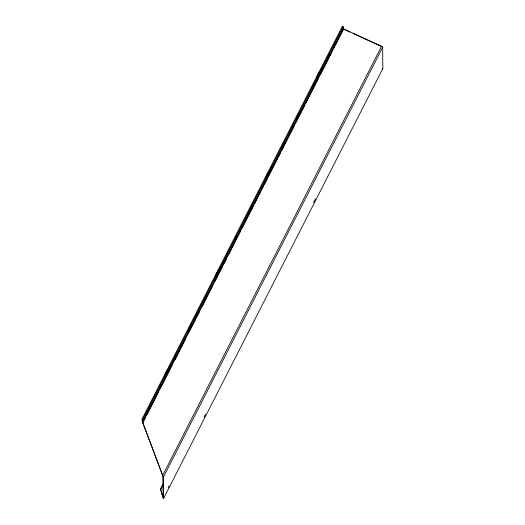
<?xml version="1.0" encoding="UTF-8"?>
<svg xmlns="http://www.w3.org/2000/svg" width="525" height="525" viewBox="0 0 525 525"><rect width="100%" height="100%" fill="white"/><g stroke="black" fill="none" stroke-linecap="round" stroke-linejoin="round"><path stroke-width="0.79" d="M164.929 375.106L165.126 374.423M268.669 171.951L268.498 172.417M316.66 77.438L316.831 76.972M215.644 275.402L216.044 274.536M319.095 73.198L318.846 73.743M165.29 374.043L165.598 373.433M142.918 419.39L142.183 420.833L142.17 418.832L342.398 26.25L343.16 26.585L343.508 28.875L381.577 46.233A1.26 0.413 27 0 1 382.679 47.178L382.823 68.578L163.459 498.684L163.308 477.284L382.679 47.178M165.828 372.993L166.162 372.33M166.392 371.884L166.727 371.221M166.838 371.004L167.219 370.263M216.156 274.319L216.602 273.433M216.72 273.21L217.055 272.547M217.284 272.101L217.619 271.438M317.146 76.302L318.924 72.824M266.602 176.183L266.05 176.977L268.61 171.583M266.936 175.521L267.166 175.074M267.389 174.635L267.73 173.972M267.953 173.526L268.177 173.086M317.717 75.954L318.058 75.292M318.281 74.852L318.623 74.189M343.173 28.58L142.583 421.864L142.57 419.875L343.16 26.585M159.849 386.197L160.584 384.753M168.315 369.593L170.159 365.984M173.099 360.216L173.841 358.772M174.576 357.328L175.311 355.884M188.56 329.903L191.139 324.85M204.022 299.598L204.757 298.154M205.124 297.432L205.859 295.988M218.741 270.729L220.953 266.398M234.938 238.973L236.775 235.364M250.025 209.39L251.501 206.502M252.236 205.058L252.971 203.615M269.168 171.859L271.379 167.534M281.315 148.043L283.52 143.719M296.402 118.46L298.246 114.85M312.231 87.426L314.442 83.094M319.594 72.995L322.54 67.22M327.324 57.842L329.162 54.233M343.54 28.888L142.774 422.52L163.275 477.041M162.717 475.598L142.761 422.802L145.714 417.014M146.455 415.564L158.261 392.411M160.105 388.795L171.918 365.643M174.871 359.855L185.574 338.874M188.521 333.08L195.536 319.338M196.271 317.887L199.224 312.099M202.177 306.311L209.186 292.563M209.928 291.119L212.881 285.331M214.725 281.708L218.046 275.198M218.413 274.477L222.843 265.794M223.584 264.344L226.531 258.556M228.382 254.94L230.593 250.602M230.961 249.874L236.499 239.019M237.234 237.576L240.188 231.787M242.032 228.172L250.149 212.251M250.891 210.807L253.844 205.019M254.579 203.569L263.806 185.482M264.541 184.032L267.494 178.244M268.236 176.8L277.463 158.708M278.197 157.264L280.783 152.197M281.886 150.025L291.113 131.939M291.854 130.489L294.807 124.701M295.542 123.257L304.769 105.164M305.878 102.998L318.419 78.396M320.27 74.78L330.967 53.793M331.341 53.071L332.076 51.627M333.92 48.005L334.661 46.561M335.396 45.111L343.514 29.197A1.26 0.413 27 0 1 342.458 28.396M162.73 475.315L381.577 46.233M163.347 498.658L160.433 488.959L162.999 483.932M163.439 495.331L162.697 496.781L160.762 489.635L162.96 485.323M168.236 487.489L168.978 486.038M204.127 417.126L205.603 414.225M313.628 202.427L315.479 198.804M217.777 271.143L218.137 270.637M343.514 29.197L345.896 30.279M346.487 30.548L350.05 32.176M353.023 33.534L354.808 34.342M355.399 34.617L357.184 35.431M357.781 35.7L359.559 36.514M360.157 36.783L367.29 40.038M367.881 40.307L369.666 41.121M370.256 41.39L372.041 42.203M372.638 42.472L374.417 43.286M375.014 43.562L376.792 44.369M377.39 44.645L381.55 46.541M160.433 488.959L160.762 489.635M142.17 418.832L142.57 419.875M142.754 422.769L142.222 421.102M162.907 476.254L163.058 497.641M382.823 68.578A1.26 0.413 27 0 1 382.108 68.69M165.683 375.441L168.361 370.092L165.683 375.441M216.241 276.321L218.932 270.979L216.241 276.321M266.792 177.207L269.483 171.859L266.798 177.161M317.349 78.087L320.02 72.732L317.349 78.087"/></g></svg>
